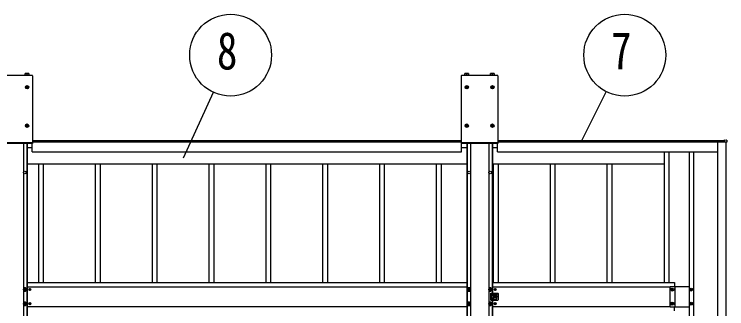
# Model space of a CAD drawing. Units: millimetres, scale not verified. Extents: x -16820 to 16820, y -11880 to 11880.
# Drawn here: x -7912 to -5405, y 1830 to 2867 of the extents above; entities that cross this region are included whole.
import ezdxf
from ezdxf.enums import TextEntityAlignment as Align

# ---------------------------------------------------------------- set-up
doc = ezdxf.new("R2010")
doc.units = ezdxf.units.MM
doc.header["$LTSCALE"] = 50
for name, color, linetype in [('0-4_YKK_13', 4, 'Continuous'), ('0-5_YKK_A1', 4, 'Continuous'), ('0-6_YKK_D', 6, 'Continuous')]:
    doc.layers.add(name, color=color, linetype=linetype)
doc.styles.add('ＭＳ ゴシック', font='')
doc.styles.get('ＭＳ ゴシック').set_extended_font_data('MS Gothic')

msp = doc.modelspace()

# ---------------------------------------------------------------- linework, layer by layer
at = {"layer": '0-4_YKK_13'}
for p, q in [((-7860.42, 2658.7), (-7873.42, 2658.7)), ((-7873.42, 2653.2), (-7873.42, 2658.7)), ((-7866.92, 2653.2), (-7866.92, 2658.14)), ((-7860.42, 2658.7), (-7860.42, 2653.2)), ((-6313.42, 2658.7), (-6326.42, 2658.7)), ((-6326.42, 2653.2), (-6326.42, 2658.7)), ((-6319.92, 2653.2), (-6319.92, 2658.14)), ((-6313.42, 2658.7), (-6313.42, 2653.2)), ((-6223.42, 2658.7), (-6236.42, 2658.7)), ((-6236.42, 2653.2), (-6236.42, 2658.7)), ((-6229.92, 2653.2), (-6229.92, 2658.14)), ((-6223.42, 2658.7), (-6223.42, 2653.2)), ((-7849.42, 2652), (-7974.42, 2652)), ((-7859.87, 2653.2), (-7873.97, 2653.2)), ((-7873.97, 2653.2), (-7873.97, 2652)), ((-7859.87, 2652), (-7859.87, 2653.2)), ((-7847.42, 2650), (-7847.42, 2412)), ((-6339.42, 2650), (-6339.42, 2412)), ((-6212.42, 2652), (-6337.42, 2652)), ((-6312.87, 2653.2), (-6326.97, 2653.2)), ((-6326.97, 2653.2), (-6326.97, 2652)), ((-6312.87, 2652), (-6312.87, 2653.2)), ((-6222.87, 2653.2), (-6236.97, 2653.2)), ((-6236.97, 2653.2), (-6236.97, 2652)), ((-6222.87, 2652), (-6222.87, 2653.2)), ((-6210.42, 2650), (-6210.42, 2412)), ((-7867.42, 2608.5), (-7867.42, 2607.5)), ((-6320.42, 2608.5), (-6320.42, 2607.5)), ((-6230.42, 2608.5), (-6230.42, 2607.5)), ((-7867.42, 2473.5), (-7867.42, 2472.5)), ((-6320.42, 2473.5), (-6320.42, 2472.5)), ((-6230.42, 2473.5), (-6230.42, 2472.5)), ((-7847.42, 2414.5), (-7976.42, 2414.5)), ((-7847.42, 2412), (-7976.42, 2412)), ((-6210.42, 2414.5), (-6339.42, 2414.5)), ((-6210.42, 2412), (-6339.42, 2412)), ((-5413.42, 2424.76), (-5405.89, 2424.3)), ((-5413.42, 2424.26), (-5413.42, 2424.76)), ((-5413.42, 2418.36), (-5413.42, 2424.26)), ((-5411.92, 2416.56), (-5411.92, 2417.76)), ((-5411.6, 2416.56), (-5411.92, 2416.56)), ((-5405.89, 2416.56), (-5411.6, 2416.56)), ((-7877.2, 1899.01), (-7877.92, 1899.01)), ((-7872.64, 1897.49), (-7871.92, 1897.49)), ((-7856.51, 1899.48), (-7856.51, 1900.3)), ((-6314.2, 1899.01), (-6314.92, 1899.01)), ((-6309.64, 1897.49), (-6308.92, 1897.49)), ((-6240.2, 1899.01), (-6240.92, 1899.01)), ((-6235.64, 1897.49), (-6234.92, 1897.49)), ((-6234.92, 1885.25), (-6221.88, 1885.25)), ((-6234.92, 1861.25), (-6234.92, 1885.25)), ((-6233.42, 1885.25), (-6233.42, 1861.25)), ((-6229.92, 1880.75), (-6229.92, 1879.75)), ((-6227.92, 1882.75), (-6215.92, 1882.75)), ((-6226.42, 1882.75), (-6226.42, 1885.25)), ((-6225.42, 1881.75), (-6225.42, 1878.75)), ((-6220.96, 1885.25), (-6210.92, 1885.25)), ((-6219.51, 1899.48), (-6219.51, 1900.3)), ((-6213.92, 1880.75), (-6213.92, 1879.75)), ((-6208.92, 1863.25), (-6208.92, 1883.25)), ((-5597.4, 1899.69), (-5597.4, 1900.65)), ((-5531.4, 1899.69), (-5531.4, 1900.65)), ((-6234.92, 1861.25), (-6221.88, 1861.25)), ((-6229.92, 1865.75), (-6229.92, 1866.75)), ((-6215.92, 1877.75), (-6227.92, 1877.75)), ((-6215.92, 1868.75), (-6227.92, 1868.75)), ((-6227.92, 1863.75), (-6215.92, 1863.75)), ((-6226.42, 1868.75), (-6226.42, 1877.75)), ((-6226.42, 1861.25), (-6226.42, 1863.75)), ((-6225.42, 1864.75), (-6225.42, 1867.75)), ((-6220.96, 1861.25), (-6210.92, 1861.25)), ((-6219.51, 1874.48), (-6219.51, 1875.3)), ((-6213.92, 1865.75), (-6213.92, 1866.75)), ((-7877.2, 1849.01), (-7877.92, 1849.01)), ((-7872.64, 1847.49), (-7871.92, 1847.49)), ((-7856.51, 1849.48), (-7856.51, 1850.3)), ((-6314.2, 1849.01), (-6314.92, 1849.01)), ((-6309.64, 1847.49), (-6308.92, 1847.49)), ((-6240.2, 1849.01), (-6240.92, 1849.01)), ((-6235.64, 1847.49), (-6234.92, 1847.49)), ((-6219.51, 1849.48), (-6219.51, 1850.3)), ((-5597.4, 1849.69), (-5597.4, 1850.65)), ((-5531.4, 1849.69), (-5531.4, 1850.65))]:
    msp.add_line(p, q, dxfattribs=at)
for points in [[(-7868.42, 2610.5), (-7869.42, 2610.5), (-7869.42, 2609.5), (-7868.42, 2609.5)], [(-7866.42, 2611.5), (-7866.42, 2612.5), (-7867.42, 2612.5), (-7867.42, 2611.5)], [(-7867.42, 2607.5), (-7866.42, 2607.5), (-7866.42, 2608.5)], [(-7865.42, 2609.5), (-7864.42, 2609.5), (-7864.42, 2610.5), (-7865.42, 2610.5)], [(-6321.42, 2610.5), (-6322.42, 2610.5), (-6322.42, 2609.5), (-6321.42, 2609.5)], [(-6319.42, 2611.5), (-6319.42, 2612.5), (-6320.42, 2612.5), (-6320.42, 2611.5)], [(-6320.42, 2607.5), (-6319.42, 2607.5), (-6319.42, 2608.5)], [(-6318.42, 2609.5), (-6317.42, 2609.5), (-6317.42, 2610.5), (-6318.42, 2610.5)], [(-6231.42, 2610.5), (-6232.42, 2610.5), (-6232.42, 2609.5), (-6231.42, 2609.5)], [(-6229.42, 2611.5), (-6229.42, 2612.5), (-6230.42, 2612.5), (-6230.42, 2611.5)], [(-6230.42, 2607.5), (-6229.42, 2607.5), (-6229.42, 2608.5)], [(-6228.42, 2609.5), (-6227.42, 2609.5), (-6227.42, 2610.5), (-6228.42, 2610.5)], [(-7868.42, 2475.5), (-7869.42, 2475.5), (-7869.42, 2474.5), (-7868.42, 2474.5)], [(-7866.42, 2476.5), (-7866.42, 2477.5), (-7867.42, 2477.5), (-7867.42, 2476.5)], [(-7867.42, 2472.5), (-7866.42, 2472.5), (-7866.42, 2473.5)], [(-7865.42, 2474.5), (-7864.42, 2474.5), (-7864.42, 2475.5), (-7865.42, 2475.5)], [(-6321.42, 2475.5), (-6322.42, 2475.5), (-6322.42, 2474.5), (-6321.42, 2474.5)], [(-6319.42, 2476.5), (-6319.42, 2477.5), (-6320.42, 2477.5), (-6320.42, 2476.5)], [(-6320.42, 2472.5), (-6319.42, 2472.5), (-6319.42, 2473.5)], [(-6318.42, 2474.5), (-6317.42, 2474.5), (-6317.42, 2475.5), (-6318.42, 2475.5)], [(-6231.42, 2475.5), (-6232.42, 2475.5), (-6232.42, 2474.5), (-6231.42, 2474.5)], [(-6229.42, 2476.5), (-6229.42, 2477.5), (-6230.42, 2477.5), (-6230.42, 2476.5)], [(-6230.42, 2472.5), (-6229.42, 2472.5), (-6229.42, 2473.5)], [(-6228.42, 2474.5), (-6227.42, 2474.5), (-6227.42, 2475.5), (-6228.42, 2475.5)], [(-5412.22, 2418.06), (-5413.42, 2418.06), (-5413.42, 2418.36)], [(-5405.42, 2423.8), (-5405.42, 2416.56), (-5405.89, 2416.56)], [(-7877.92, 1899.01), (-7877.92, 1897.49), (-7877.2, 1897.49)], [(-7874.16, 1900.53), (-7874.16, 1901.25), (-7875.68, 1901.25), (-7875.68, 1900.53)], [(-7875.68, 1895.97), (-7875.68, 1895.25), (-7874.16, 1895.25), (-7874.16, 1895.97)], [(-7871.92, 1897.49), (-7871.92, 1899.01), (-7872.64, 1899.01)], [(-7858.15, 1898.66), (-7858.97, 1898.66), (-7858.97, 1897.84), (-7858.15, 1897.84)], [(-7856.51, 1900.3), (-7857.33, 1900.3), (-7857.33, 1899.48)], [(-7857.33, 1897.02), (-7857.33, 1896.2), (-7856.51, 1896.2), (-7856.51, 1897.02)], [(-7855.69, 1897.84), (-7854.87, 1897.84), (-7854.87, 1898.66), (-7855.69, 1898.66)], [(-6314.92, 1899.01), (-6314.92, 1897.49), (-6314.2, 1897.49)], [(-6311.16, 1900.53), (-6311.16, 1901.25), (-6312.68, 1901.25), (-6312.68, 1900.53)], [(-6312.68, 1895.97), (-6312.68, 1895.25), (-6311.16, 1895.25), (-6311.16, 1895.97)], [(-6308.92, 1897.49), (-6308.92, 1899.01), (-6309.64, 1899.01)], [(-6240.92, 1899.01), (-6240.92, 1897.49), (-6240.2, 1897.49)], [(-6237.16, 1900.53), (-6237.16, 1901.25), (-6238.68, 1901.25), (-6238.68, 1900.53)], [(-6238.68, 1895.97), (-6238.68, 1895.25), (-6237.16, 1895.25), (-6237.16, 1895.97)], [(-6234.92, 1897.49), (-6234.92, 1899.01), (-6235.64, 1899.01)], [(-6221.15, 1898.66), (-6221.97, 1898.66), (-6221.97, 1897.84), (-6221.15, 1897.84)], [(-6219.51, 1900.3), (-6220.33, 1900.3), (-6220.33, 1899.48)], [(-6220.33, 1897.02), (-6220.33, 1896.2), (-6219.51, 1896.2), (-6219.51, 1897.02)], [(-6218.69, 1897.84), (-6217.87, 1897.84), (-6217.87, 1898.66), (-6218.69, 1898.66)], [(-5598.36, 1897.77), (-5599.32, 1897.77), (-5599.32, 1898.73), (-5598.36, 1898.73)], [(-5597.4, 1900.65), (-5596.44, 1900.65), (-5596.44, 1899.69)], [(-5596.44, 1896.81), (-5596.44, 1895.85), (-5597.4, 1895.85), (-5597.4, 1896.81)], [(-5595.48, 1898.73), (-5594.52, 1898.73), (-5594.52, 1897.77), (-5595.48, 1897.77)], [(-5532.36, 1897.77), (-5533.32, 1897.77), (-5533.32, 1898.73), (-5532.36, 1898.73)], [(-5531.4, 1900.65), (-5530.44, 1900.65), (-5530.44, 1899.69)], [(-5530.44, 1896.81), (-5530.44, 1895.85), (-5531.4, 1895.85), (-5531.4, 1896.81)], [(-5529.48, 1898.73), (-5528.52, 1898.73), (-5528.52, 1897.77), (-5529.48, 1897.77)], [(-6221.15, 1873.66), (-6221.97, 1873.66), (-6221.97, 1872.84), (-6221.15, 1872.84)], [(-6219.51, 1875.3), (-6220.33, 1875.3), (-6220.33, 1874.48)], [(-6220.33, 1872.02), (-6220.33, 1871.2), (-6219.51, 1871.2), (-6219.51, 1872.02)], [(-6218.69, 1872.84), (-6217.87, 1872.84), (-6217.87, 1873.66), (-6218.69, 1873.66)], [(-7877.92, 1849.01), (-7877.92, 1847.49), (-7877.2, 1847.49)], [(-7874.16, 1850.53), (-7874.16, 1851.25), (-7875.68, 1851.25), (-7875.68, 1850.53)], [(-7875.68, 1845.97), (-7875.68, 1845.25), (-7874.16, 1845.25), (-7874.16, 1845.97)], [(-7871.92, 1847.49), (-7871.92, 1849.01), (-7872.64, 1849.01)], [(-7858.15, 1848.66), (-7858.97, 1848.66), (-7858.97, 1847.84), (-7858.15, 1847.84)], [(-7856.51, 1850.3), (-7857.33, 1850.3), (-7857.33, 1849.48)], [(-7857.33, 1847.02), (-7857.33, 1846.2), (-7856.51, 1846.2), (-7856.51, 1847.02)], [(-7855.69, 1847.84), (-7854.87, 1847.84), (-7854.87, 1848.66), (-7855.69, 1848.66)], [(-6314.92, 1849.01), (-6314.92, 1847.49), (-6314.2, 1847.49)], [(-6311.16, 1850.53), (-6311.16, 1851.25), (-6312.68, 1851.25), (-6312.68, 1850.53)], [(-6312.68, 1845.97), (-6312.68, 1845.25), (-6311.16, 1845.25), (-6311.16, 1845.97)], [(-6308.92, 1847.49), (-6308.92, 1849.01), (-6309.64, 1849.01)], [(-6240.92, 1849.01), (-6240.92, 1847.49), (-6240.2, 1847.49)], [(-6237.16, 1850.53), (-6237.16, 1851.25), (-6238.68, 1851.25), (-6238.68, 1850.53)], [(-6238.68, 1845.97), (-6238.68, 1845.25), (-6237.16, 1845.25), (-6237.16, 1845.97)], [(-6234.92, 1847.49), (-6234.92, 1849.01), (-6235.64, 1849.01)], [(-6221.15, 1848.66), (-6221.97, 1848.66), (-6221.97, 1847.84), (-6221.15, 1847.84)], [(-6219.51, 1850.3), (-6220.33, 1850.3), (-6220.33, 1849.48)], [(-6220.33, 1847.02), (-6220.33, 1846.2), (-6219.51, 1846.2), (-6219.51, 1847.02)], [(-6218.69, 1847.84), (-6217.87, 1847.84), (-6217.87, 1848.66), (-6218.69, 1848.66)], [(-5598.36, 1847.77), (-5599.32, 1847.77), (-5599.32, 1848.73), (-5598.36, 1848.73)], [(-5597.4, 1850.65), (-5596.44, 1850.65), (-5596.44, 1849.69)], [(-5596.44, 1846.81), (-5596.44, 1845.85), (-5597.4, 1845.85), (-5597.4, 1846.81)], [(-5595.48, 1848.73), (-5594.52, 1848.73), (-5594.52, 1847.77), (-5595.48, 1847.77)], [(-5532.36, 1847.77), (-5533.32, 1847.77), (-5533.32, 1848.73), (-5532.36, 1848.73)], [(-5531.4, 1850.65), (-5530.44, 1850.65), (-5530.44, 1849.69)], [(-5530.44, 1846.81), (-5530.44, 1845.85), (-5531.4, 1845.85), (-5531.4, 1846.81)], [(-5529.48, 1848.73), (-5528.52, 1848.73), (-5528.52, 1847.77), (-5529.48, 1847.77)]]:
    msp.add_lwpolyline(points, dxfattribs=at)
for points in [[(-7874.92, 1904.02), (-7879.92, 1901.14), (-7879.92, 1895.36), (-7874.92, 1892.48), (-7869.92, 1895.36), (-7869.92, 1901.14)], [(-6311.92, 1904.02), (-6316.92, 1901.14), (-6316.92, 1895.36), (-6311.92, 1892.48), (-6306.92, 1895.36), (-6306.92, 1901.14)], [(-6237.92, 1904.02), (-6242.92, 1901.14), (-6242.92, 1895.36), (-6237.92, 1892.48), (-6232.92, 1895.36), (-6232.92, 1901.14)], [(-7874.92, 1854.02), (-7879.92, 1851.14), (-7879.92, 1845.36), (-7874.92, 1842.48), (-7869.92, 1845.36), (-7869.92, 1851.14)], [(-6311.92, 1854.02), (-6316.92, 1851.14), (-6316.92, 1845.36), (-6311.92, 1842.48), (-6306.92, 1845.36), (-6306.92, 1851.14)], [(-6237.92, 1854.02), (-6242.92, 1851.14), (-6242.92, 1845.36), (-6237.92, 1842.48), (-6232.92, 1845.36), (-6232.92, 1851.14)]]:
    msp.add_lwpolyline(points, close=True, dxfattribs=at)
for centre, radius in [((-7866.92, 2610), 5.9), ((-6319.92, 2610), 5.9), ((-6229.92, 2610), 5.9), ((-7866.92, 2475), 5.9), ((-6319.92, 2475), 5.9), ((-6229.92, 2475), 5.9), ((-7874.92, 1898.25), 5), ((-7856.92, 1898.25), 3.75), ((-6311.92, 1898.25), 5), ((-6237.92, 1898.25), 5), ((-6219.92, 1898.25), 3.75), ((-5596.92, 1898.25), 5.3), ((-5530.92, 1898.25), 5.3), ((-6219.92, 1873.25), 3.75), ((-6212.92, 1873.25), 1.65), ((-7874.92, 1848.25), 5), ((-7856.92, 1848.25), 3.75), ((-6311.92, 1848.25), 5), ((-6237.92, 1848.25), 5), ((-6219.92, 1848.25), 3.75), ((-5596.92, 1848.25), 5.3), ((-5530.92, 1848.25), 5.3)]:
    msp.add_circle(centre, radius, dxfattribs=at)
for centre, radius, start, end in [((-7870.17, 2649.04), 9.66, 70.34714, 109.65286), ((-7863.67, 2649.04), 9.66, 70.34714, 109.65286), ((-6323.17, 2649.04), 9.66, 70.34714, 109.65286), ((-6316.67, 2649.04), 9.66, 70.34714, 109.65286), ((-6233.17, 2649.04), 9.66, 70.34714, 109.65286), ((-6226.67, 2649.04), 9.66, 70.34714, 109.65286), ((-7849.42, 2650), 2, 0, 90), ((-6337.42, 2650), 2, 90, 180), ((-6212.42, 2650), 2, 0, 90), ((-7868.42, 2611.5), 1, 270, 0), ((-7868.42, 2608.5), 1, 0, 90), ((-7865.42, 2611.5), 1, 180, 270), ((-7865.42, 2608.5), 1, 90, 180), ((-6321.42, 2611.5), 1, 270, 0), ((-6321.42, 2608.5), 1, 0, 90), ((-6318.42, 2611.5), 1, 180, 270), ((-6318.42, 2608.5), 1, 90, 180), ((-6231.42, 2611.5), 1, 270, 0), ((-6231.42, 2608.5), 1, 0, 90), ((-6228.42, 2611.5), 1, 180, 270), ((-6228.42, 2608.5), 1, 90, 180), ((-7868.42, 2476.5), 1, 270, 0), ((-7868.42, 2473.5), 1, 0, 90), ((-7865.42, 2476.5), 1, 180, 270), ((-7865.42, 2473.5), 1, 90, 180), ((-6321.42, 2476.5), 1, 270, 0), ((-6321.42, 2473.5), 1, 0, 90), ((-6318.42, 2476.5), 1, 180, 270), ((-6318.42, 2473.5), 1, 90, 180), ((-6231.42, 2476.5), 1, 270, 0), ((-6231.42, 2473.5), 1, 0, 90), ((-6228.42, 2476.5), 1, 180, 270), ((-6228.42, 2473.5), 1, 90, 180), ((-5412.22, 2417.76), 0.3, 0, 90), ((-5405.92, 2423.8), 0.5, 0, 86.5), ((-7874.92, 1898.25), 6.25, 216.8699, 143.1301), ((-7874.92, 1898.25), 5.58, 93.74848, 146.25152), ((-7874.92, 1898.25), 5.58, 213.74848, 266.25152), ((-7877.2, 1900.53), 1.52, 270, 0), ((-7877.2, 1895.97), 1.52, 0, 90), ((-7874.92, 1898.25), 5.58, 33.74848, 86.25152), ((-7874.92, 1898.25), 5.58, 273.74848, 326.25152), ((-7872.64, 1900.53), 1.52, 180, 270), ((-7872.64, 1895.97), 1.52, 90, 180), ((-7874.92, 1898.25), 5.58, 333.74848, 26.25152), ((-7858.15, 1899.48), 0.82, 270, 0), ((-7858.15, 1897.02), 0.82, 0, 90), ((-7855.69, 1899.48), 0.82, 180, 270), ((-7855.69, 1897.02), 0.82, 90, 180), ((-6311.92, 1898.25), 6.25, 36.8699, 323.1301), ((-6311.92, 1898.25), 5.58, 153.74848, 206.25152), ((-6311.92, 1898.25), 5.58, 93.74848, 146.25152), ((-6311.92, 1898.25), 5.58, 213.74848, 266.25152), ((-6314.2, 1900.53), 1.52, 270, 0), ((-6314.2, 1895.97), 1.52, 0, 90), ((-6311.92, 1898.25), 5.58, 33.74848, 86.25152), ((-6311.92, 1898.25), 5.58, 273.74848, 326.25152), ((-6309.64, 1900.53), 1.52, 180, 270), ((-6309.64, 1895.97), 1.52, 90, 180), ((-6237.92, 1898.25), 6.25, 216.8699, 143.1301), ((-6237.92, 1898.25), 5.58, 93.74848, 146.25152), ((-6237.92, 1898.25), 5.58, 213.74848, 266.25152), ((-6240.2, 1900.53), 1.52, 270, 0), ((-6240.2, 1895.97), 1.52, 0, 90), ((-6237.92, 1898.25), 5.58, 33.74848, 86.25152), ((-6237.92, 1898.25), 5.58, 273.74848, 326.25152), ((-6235.64, 1900.53), 1.52, 180, 270), ((-6235.64, 1895.97), 1.52, 90, 180), ((-6237.92, 1898.25), 5.58, 333.74848, 26.25152), ((-6227.92, 1880.75), 2, 90, 180), ((-6226.42, 1881.75), 1, 0, 90), ((-6221.42, 1885.45), 0.5, 203.57818, 336.42182), ((-6221.15, 1899.48), 0.82, 270, 0), ((-6221.15, 1897.02), 0.82, 0, 90), ((-6218.69, 1899.48), 0.82, 180, 270), ((-6218.69, 1897.02), 0.82, 90, 180), ((-6215.92, 1880.75), 2, 0, 90), ((-6210.92, 1883.25), 2, 0, 90), ((-5598.36, 1899.69), 0.96, 270, 0), ((-5598.36, 1896.81), 0.96, 0, 90), ((-5595.48, 1899.69), 0.96, 180, 270), ((-5595.48, 1896.81), 0.96, 90, 180), ((-5532.36, 1899.69), 0.96, 270, 0), ((-5532.36, 1896.81), 0.96, 0, 90), ((-5529.48, 1899.69), 0.96, 180, 270), ((-5529.48, 1896.81), 0.96, 90, 180), ((-6227.92, 1879.75), 2, 180, 270), ((-6227.92, 1866.75), 2, 90, 180), ((-6227.92, 1865.75), 2, 180, 270), ((-6226.42, 1878.75), 1, 270, 0), ((-6226.42, 1867.75), 1, 0, 90), ((-6226.42, 1864.75), 1, 270, 0), ((-6221.42, 1861.05), 0.5, 23.57818, 156.42182), ((-6221.15, 1874.48), 0.82, 270, 0), ((-6221.15, 1872.02), 0.82, 0, 90), ((-6218.69, 1874.48), 0.82, 180, 270), ((-6218.69, 1872.02), 0.82, 90, 180), ((-6215.92, 1879.75), 2, 270, 0), ((-6215.92, 1866.75), 2, 0, 90), ((-6215.92, 1865.75), 2, 270, 0), ((-6210.92, 1863.25), 2, 270, 0), ((-7874.92, 1848.25), 6.25, 216.8699, 143.1301), ((-7874.92, 1848.25), 5.58, 93.74848, 146.25152), ((-7874.92, 1848.25), 5.58, 213.74848, 266.25152), ((-7877.2, 1850.53), 1.52, 270, 0), ((-7877.2, 1845.97), 1.52, 0, 90), ((-7874.92, 1848.25), 5.58, 33.74848, 86.25152), ((-7874.92, 1848.25), 5.58, 273.74848, 326.25152), ((-7872.64, 1850.53), 1.52, 180, 270), ((-7872.64, 1845.97), 1.52, 90, 180), ((-7874.92, 1848.25), 5.58, 333.74848, 26.25152), ((-7858.15, 1849.48), 0.82, 270, 0), ((-7858.15, 1847.02), 0.82, 0, 90), ((-7855.69, 1849.48), 0.82, 180, 270), ((-7855.69, 1847.02), 0.82, 90, 180), ((-6311.92, 1848.25), 6.25, 36.8699, 323.1301), ((-6311.92, 1848.25), 5.58, 153.74848, 206.25152), ((-6311.92, 1848.25), 5.58, 93.74848, 146.25152), ((-6311.92, 1848.25), 5.58, 213.74848, 266.25152), ((-6314.2, 1850.53), 1.52, 270, 0), ((-6314.2, 1845.97), 1.52, 0, 90), ((-6311.92, 1848.25), 5.58, 33.74848, 86.25152), ((-6311.92, 1848.25), 5.58, 273.74848, 326.25152), ((-6309.64, 1850.53), 1.52, 180, 270), ((-6309.64, 1845.97), 1.52, 90, 180), ((-6237.92, 1848.25), 6.25, 216.8699, 143.1301), ((-6237.92, 1848.25), 5.58, 93.74848, 146.25152), ((-6237.92, 1848.25), 5.58, 213.74848, 266.25152), ((-6240.2, 1850.53), 1.52, 270, 0), ((-6240.2, 1845.97), 1.52, 0, 90), ((-6237.92, 1848.25), 5.58, 33.74848, 86.25152), ((-6237.92, 1848.25), 5.58, 273.74848, 326.25152), ((-6235.64, 1850.53), 1.52, 180, 270), ((-6235.64, 1845.97), 1.52, 90, 180), ((-6237.92, 1848.25), 5.58, 333.74848, 26.25152), ((-6221.15, 1849.48), 0.82, 270, 0), ((-6221.15, 1847.02), 0.82, 0, 90), ((-6218.69, 1849.48), 0.82, 180, 270), ((-6218.69, 1847.02), 0.82, 90, 180), ((-5598.36, 1849.69), 0.96, 270, 0), ((-5598.36, 1846.81), 0.96, 0, 90), ((-5595.48, 1849.69), 0.96, 180, 270), ((-5595.48, 1846.81), 0.96, 90, 180), ((-5532.36, 1849.69), 0.96, 270, 0), ((-5532.36, 1846.81), 0.96, 0, 90), ((-5529.48, 1849.69), 0.96, 180, 270), ((-5529.48, 1846.81), 0.96, 90, 180)]:
    msp.add_arc(centre, radius, start, end, dxfattribs=at)
at = {"layer": '0-5_YKK_A1'}
for p, q in [((-7879.92, 2412), (-7879.92, -852.89)), ((-7868.12, 2412), (-7868.12, -2378.02)), ((-7866.92, 2412), (-7866.92, -2378.02)), ((-7848.42, 2383.25), (-7848.42, 2412)), ((-7847.42, 2423.25), (-6339.42, 2423.25)), ((-7847.42, 2418.25), (-6339.42, 2418.25)), ((-7847.42, 2418.23), (-6339.42, 2418.23)), ((-6338.42, 2383.25), (-6338.42, 2412)), ((-6319.92, 2412), (-6319.92, -2378.02)), ((-6318.72, 2412), (-6318.72, -2378.02)), ((-6306.92, 2412), (-6306.92, -852.89)), ((-6242.92, 2412), (-6242.92, -852.89)), ((-6231.12, 2412), (-6231.12, 1885.25)), ((-6229.92, 2412), (-6229.92, 1885.25)), ((-6211.42, 2383.25), (-6211.42, 2412)), ((-6210.42, 2423.25), (-5413.42, 2423.25)), ((-6210.42, 2418.25), (-5413.42, 2418.25)), ((-6210.42, 2418.23), (-5415.42, 2418.23)), ((-5436.92, -2779.5), (-5436.92, 2417.76)), ((-5436.92, 2417.76), (-5411.92, 2417.76)), ((-5415.42, 2418.23), (-5415.42, 2417.76)), ((-5412.42, 2417.76), (-5412.42, 2418.06)), ((-5406.92, -2778.31), (-5406.92, 2416.56)), ((-7866.92, 2398.26), (-7848.42, 2398.26)), ((-7848.42, 2383.25), (-6338.42, 2383.25)), ((-6338.42, 2398.26), (-6319.92, 2398.26)), ((-6229.92, 2398.26), (-6211.42, 2398.26)), ((-6211.42, 2383.25), (-5436.92, 2383.25)), ((-5625.92, 2383.25), (-5625.92, 1923.25)), ((-5608.92, 2383.25), (-5608.92, 1923.25)), ((-5537.92, 2383.25), (-5537.92, -2745)), ((-5521.92, 2383.25), (-5521.92, -2745)), ((-7866.92, 2340.26), (-7825.92, 2340.26)), ((-7825.92, 1923.25), (-7825.92, 2340.26)), ((-7825.92, 2340.26), (-7625.92, 2340.26)), ((-7808.92, 1923.25), (-7808.92, 2340.26)), ((-7625.92, 1923.25), (-7625.92, 2340.26)), ((-7625.92, 2340.26), (-7425.92, 2340.26)), ((-7608.92, 1923.25), (-7608.92, 2340.26)), ((-7425.92, 1923.25), (-7425.92, 2340.26)), ((-7425.92, 2340.26), (-7225.92, 2340.26)), ((-7408.92, 1923.25), (-7408.92, 2340.26)), ((-7225.92, 1923.25), (-7225.92, 2340.26)), ((-7225.92, 2340.26), (-7025.92, 2340.26)), ((-7208.92, 1923.25), (-7208.92, 2340.26)), ((-7025.92, 1923.25), (-7025.92, 2340.26)), ((-7025.92, 2340.26), (-6825.92, 2340.26)), ((-7008.92, 1923.25), (-7008.92, 2340.26)), ((-6825.92, 1923.25), (-6825.92, 2340.26)), ((-6825.92, 2340.26), (-6625.92, 2340.26)), ((-6808.92, 1923.25), (-6808.92, 2340.26)), ((-6625.92, 1923.25), (-6625.92, 2340.26)), ((-6625.92, 2340.26), (-6425.92, 2340.26)), ((-6608.92, 1923.25), (-6608.92, 2340.26)), ((-6425.92, 1923.25), (-6425.92, 2340.26)), ((-6425.92, 2340.26), (-6319.92, 2340.26)), ((-6408.92, 1923.25), (-6408.92, 2340.26)), ((-6229.92, 2340.26), (-6225.92, 2340.26)), ((-6225.92, 1923.25), (-6225.92, 2340.26)), ((-6225.92, 2340.26), (-6025.92, 2340.26)), ((-6208.92, 1923.25), (-6208.92, 2340.26)), ((-6025.92, 1923.25), (-6025.92, 2340.26)), ((-6025.92, 2340.26), (-5825.92, 2340.26)), ((-6008.92, 1923.25), (-6008.92, 2340.26)), ((-5825.92, 1923.25), (-5825.92, 2340.26)), ((-5825.92, 2340.26), (-5625.92, 2340.26)), ((-5808.92, 1923.25), (-5808.92, 2340.26)), ((-7866.92, 1923.25), (-6319.92, 1923.25)), ((-7866.92, 1908.25), (-6319.92, 1908.25)), ((-6229.92, 1908.25), (-5603.92, 1908.25)), ((-5603.92, 1837.75), (-5603.92, 1908.75)), ((-5603.92, 1908.75), (-5537.92, 1908.75)), ((-5586.42, 1837.75), (-5586.42, 1908.75)), ((-6231.12, 1861.25), (-6231.12, -168.87)), ((-6229.92, 1861.25), (-6229.92, -168.87)), ((-7866.92, 1838.25), (-6319.92, 1838.25)), ((-6229.92, 1838.25), (-5603.92, 1838.25)), ((-5603.92, 1837.75), (-5537.92, 1837.75)), ((-5588.92, 1823.25), (-5588.92, 1837.75))]:
    msp.add_line(p, q, dxfattribs=at)
msp.add_lwpolyline([(-6229.92, 1923.25), (-5588.92, 1923.25), (-5588.92, 1908.75)], dxfattribs=at)
for centre in [(-7874.92, 2310.26), (-6311.92, 2310.26), (-6237.92, 2310.26)]:
    msp.add_circle(centre, 5, dxfattribs=at)
at = {"layer": '0-6_YKK_D'}
for p, q in [((-7316.79, 2362.24), (-7210.96, 2592.42)), ((-5915.45, 2423.25), (-5829.07, 2594.66))]:
    msp.add_line(p, q, dxfattribs=at)
for centre in [(-7150.8, 2723.25), (-5764.27, 2723.25)]:
    msp.add_circle(centre, 144, dxfattribs=at)

# ---------------------------------------------------------------- texts
at = {"layer": '0-6_YKK_D', "style": 'ＭＳ ゴシック', "width": 0.8}
for s, p in [('8', (-7198.8, 2633.25)), ('7', (-5812.27, 2633.25))]:
    msp.add_text(s, height=132, dxfattribs=at).set_placement(p, align=Align.BOTTOM_LEFT)

doc.saveas('drawing.dxf')
